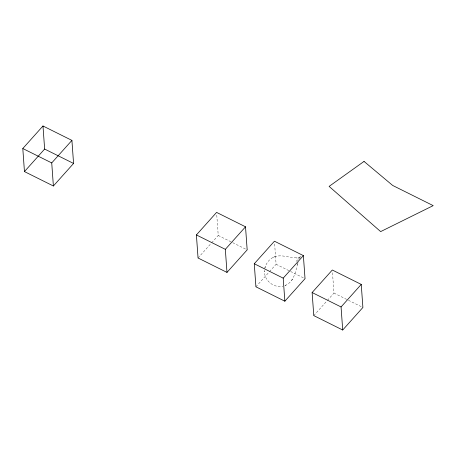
<?xml version="1.0" encoding="UTF-8"?>
<svg xmlns="http://www.w3.org/2000/svg" width="456" height="456" viewBox="0 0 456 456"><rect width="100%" height="100%" fill="white"/><g stroke="black" fill="none" stroke-linecap="round" stroke-linejoin="round"><path stroke-width="0.34" stroke-dasharray="2.28 1.71" d="M264.463 271.719L264.469 270.619C263.705 280.138 273.691 288.426 282.914 286.146M264.742 268.612C265.911 262.753 270.436 257.52 276.382 256.266C284.572 254.34 292.894 259.846 300.897 256.694M264.919 267.951L265.278 266.64M298.093 262.417L297.187 265.027L297.54 263.859C295.528 272.061 293.692 282.612 284.51 285.701L285.439 285.313M292.091 279.716L292.302 279.385L291.64 280.4M298.401 259.247L299.341 257.908M198.052 257.999L211.191 243.327M211.664 242.803L218.236 235.467L216.68 213.801M255.919 286.807L269.057 272.129M269.53 271.605L276.097 264.269L274.546 242.603M313.785 315.609L326.923 300.937M327.397 300.413L333.963 293.077L332.413 271.411M296.041 261.334L299.353 258.563M300.949 256.751L298.515 257.891L296.428 258.01M274.786 256.711L273.212 257.366M285.103 285.45L286.083 285.046M218.236 235.467L232.07 242.353M232.702 242.666L247.169 249.865M276.097 264.269L289.936 271.16M290.563 271.474L305.03 278.673M333.963 293.077L347.803 299.962M348.43 300.276L362.896 307.475"/><path stroke-width="0.68" d="M22.8 148.525L42.984 125.987L71.917 140.391L73.57 163.453L53.386 185.991L24.453 171.587L22.8 148.525L51.733 162.923L53.386 185.991M24.453 171.587L44.637 149.049L42.984 125.987M51.733 162.923L71.917 140.391M196.399 234.937L216.583 212.399L245.516 226.803L247.169 249.865L226.985 272.403L198.052 257.999L196.399 234.937L225.332 249.341L226.985 272.403M225.332 249.341L245.516 226.803M254.266 263.745L274.444 241.207L303.377 255.611L305.03 278.673L284.852 301.205L255.919 286.807L254.266 263.745L283.199 278.143L284.852 301.205M283.199 278.143L303.377 255.611M312.126 292.547L332.31 270.009L361.243 284.413L362.896 307.475L342.712 330.013L313.785 315.609L312.126 292.547L341.059 306.951L342.712 330.013M341.059 306.951L361.243 284.413M44.637 149.049L73.57 163.453M364.03 161.418L329.112 186.396L380.652 231.602L433.2 205.627L392.696 185.461L364.03 161.418"/></g></svg>
